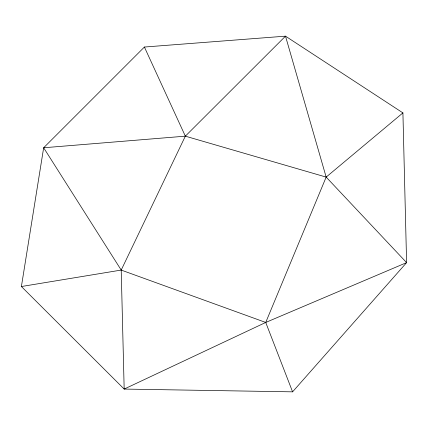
<?xml version="1.0" encoding="UTF-8"?>
<svg xmlns="http://www.w3.org/2000/svg" width="428" height="428" viewBox="0 0 428 428"><rect width="100%" height="100%" fill="white"/><g stroke="black" fill="none" stroke-linecap="round" stroke-linejoin="round"><path stroke-width="0.64" d="M21.4 286.525L43.656 147.767L144.402 47.037L285.497 36.155L402.914 112.89L406.6 262.621L292.581 391.845L124.174 389.068L21.4 286.525L121.215 270.073L265.729 322.45L406.6 262.621L326.163 177.096L285.497 36.155L185.345 136.163L121.215 270.073L124.174 389.068L265.729 322.45L326.163 177.096L402.914 112.89M326.163 177.096L185.345 136.163L43.656 147.767L121.215 270.073M144.402 47.037L185.345 136.163M265.729 322.45L292.581 391.845"/></g></svg>
